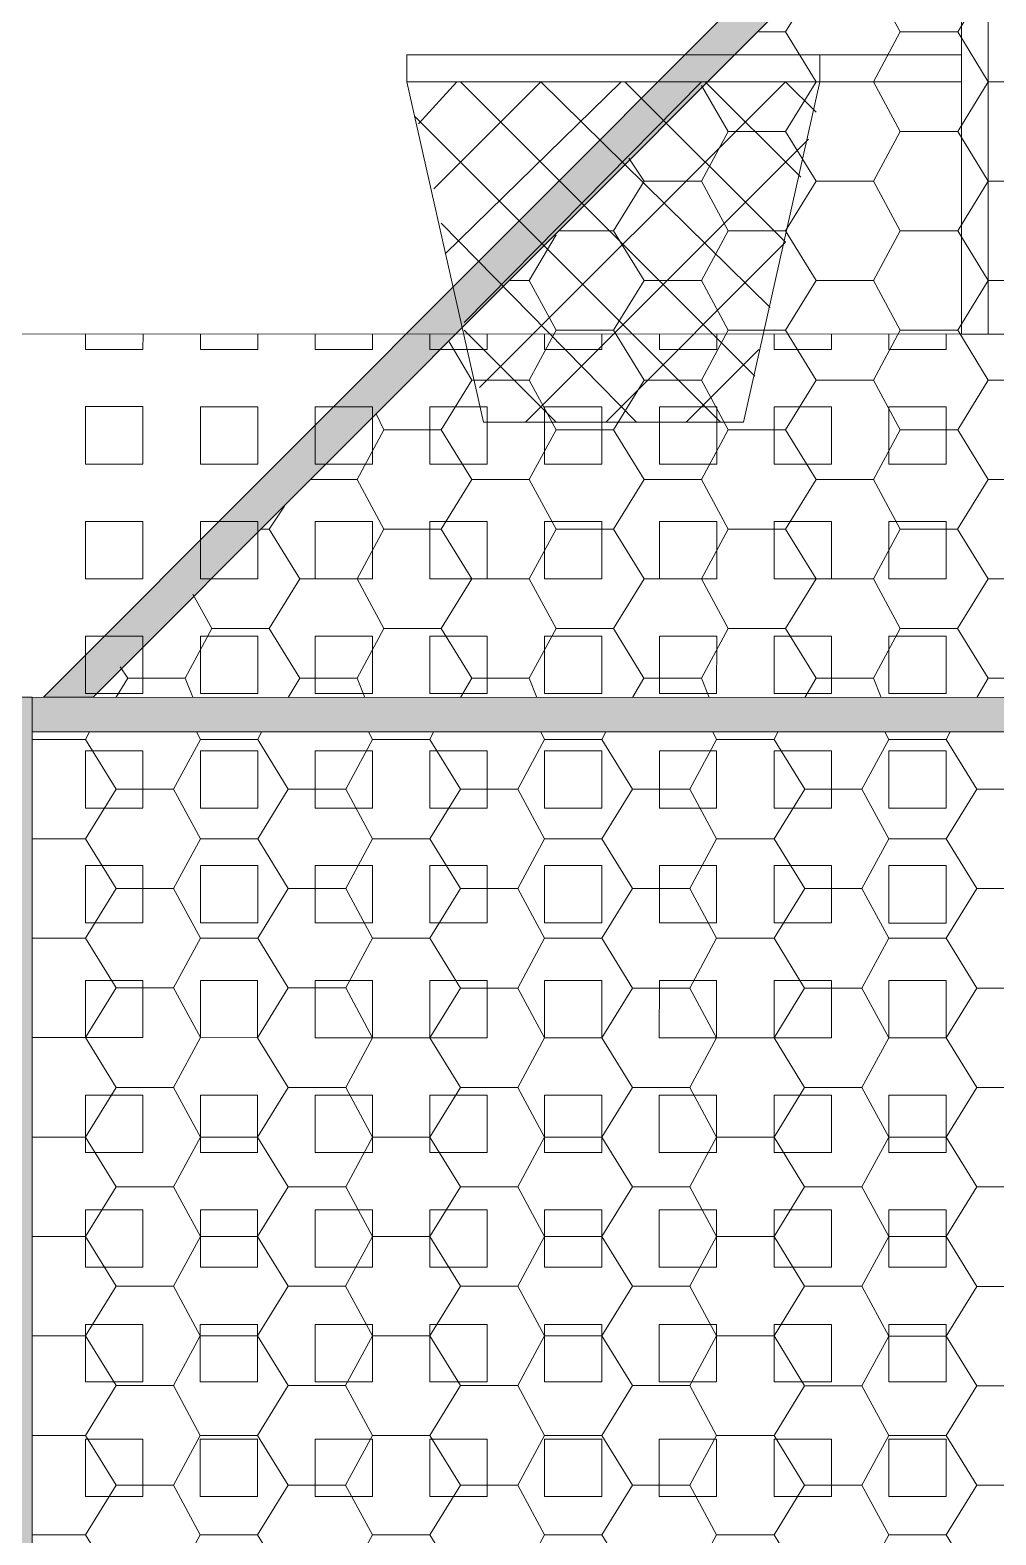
# Model space of a CAD drawing. Extents: x 3377 to 3790, y 1673 to 1846.
# Drawn here: x 3537.315 to 3538.383, y 1763.568 to 1765.233 of the extents above; entities that cross this region are included whole.
import ezdxf

# ---------------------------------------------------------------- set-up
doc = ezdxf.new("R2010")
doc.units = 0
doc.header["$LTSCALE"] = 2
doc.layers.add('PDF7_0', color=7, linetype='Continuous', true_color=0xc6c6c6)
doc.layers.add('PDF7_04-DETALHE', color=7, linetype='Continuous', true_color=0xc6c6c6)
doc.layers.add('PDF7_cor 1', color=7, linetype='Continuous')

msp = doc.modelspace()

# ---------------------------------------------------------------- linework, layer by layer
at = {"layer": 'PDF7_0', "color": 7, "lineweight": 0}
for points in [[(3539.3861, 1766.5554), (3539.3861, 1766.5004), (3537.3845, 1764.4948), (3537.3295, 1764.4948)], [(3537.2787, 1764.4948), (3537.3168, 1764.4948), (3537.3167, 1762.3959), (3537.2786, 1762.396)], [(3537.3167, 1762.3959), (3537.3168, 1764.4948)], [(3539.386, 1764.4946), (3539.386, 1764.4565), (3537.3168, 1764.4567), (3537.3168, 1764.4948)]]:
    msp.add_lwpolyline(points, close=True, dxfattribs=at)
at = {"layer": 'PDF7_0', "lineweight": 0}
for points in [[(3538.1505, 1765.231), (3538.1843, 1765.286)], [(3538.2478, 1765.286), (3538.2774, 1765.231), (3538.3409, 1765.231), (3538.3747, 1765.286)], [(3538.1208, 1765.231), (3538.1505, 1765.231), (3538.1843, 1765.176), (3538.2478, 1765.176), (3538.2774, 1765.231)], [(3538.3409, 1765.231), (3538.3747, 1765.176), (3538.4382, 1765.176), (3538.4678, 1765.231)], [(3538.0574, 1765.1718), (3538.087, 1765.121), (3538.1505, 1765.121), (3538.1843, 1765.176)], [(3538.2478, 1765.176), (3538.2774, 1765.121), (3538.3409, 1765.121), (3538.3747, 1765.176)], [(3537.977, 1765.0914), (3537.9939, 1765.066), (3538.0574, 1765.066), (3538.087, 1765.121)], [(3538.1505, 1765.121), (3538.1843, 1765.066), (3538.2478, 1765.066), (3538.2774, 1765.121)], [(3538.3409, 1765.121), (3538.3747, 1765.0659), (3538.4382, 1765.0659), (3538.4678, 1765.121)], [(3537.96, 1765.011), (3537.9939, 1765.066)], [(3538.0574, 1765.066), (3538.087, 1765.011), (3538.1504, 1765.011), (3538.1843, 1765.066)], [(3538.2478, 1765.066), (3538.2774, 1765.0109), (3538.3409, 1765.0109), (3538.3747, 1765.0659)], [(3537.8669, 1764.956), (3537.8966, 1765.0067)], [(3537.9008, 1765.011), (3537.96, 1765.011), (3537.9939, 1764.956), (3538.0574, 1764.956), (3538.087, 1765.011)], [(3538.1504, 1765.011), (3538.1843, 1764.9559), (3538.2478, 1764.9559), (3538.2774, 1765.0109)], [(3538.3409, 1765.0109), (3538.3747, 1764.9559), (3538.4382, 1764.9559), (3538.4678, 1765.0109)], [(3537.8458, 1764.956), (3537.8669, 1764.956), (3537.8966, 1764.901), (3537.96, 1764.9009), (3537.9939, 1764.956)], [(3538.0574, 1764.956), (3538.087, 1764.9009), (3538.1504, 1764.9009), (3538.1843, 1764.9559)], [(3538.2478, 1764.9559), (3538.2774, 1764.9009), (3538.3409, 1764.9009), (3538.3747, 1764.9559)], [(3537.7781, 1764.8883), (3537.8035, 1764.8459), (3537.8669, 1764.8459), (3537.8966, 1764.901)], [(3537.96, 1764.9009), (3537.9939, 1764.8459), (3538.0573, 1764.8459), (3538.087, 1764.9009)], [(3538.1504, 1764.9009), (3538.1843, 1764.8459), (3538.2478, 1764.8459), (3538.2774, 1764.9009)], [(3538.3409, 1764.9009), (3538.3747, 1764.8459), (3538.4382, 1764.8459), (3538.4678, 1764.9009)], [(3537.6977, 1764.8079), (3537.7061, 1764.7909), (3537.7696, 1764.7909), (3537.8035, 1764.8459)], [(3537.8669, 1764.8459), (3537.8965, 1764.7909), (3537.96, 1764.7909), (3537.9939, 1764.8459)], [(3538.0573, 1764.8459), (3538.087, 1764.7909), (3538.1504, 1764.7909), (3538.1843, 1764.8459)], [(3538.2478, 1764.8459), (3538.2774, 1764.7909), (3538.3409, 1764.7909), (3538.3747, 1764.8459)], [(3537.6765, 1764.7359), (3537.7061, 1764.7909)], [(3537.7696, 1764.7909), (3537.8034, 1764.7359), (3537.8669, 1764.7359), (3537.8965, 1764.7909)], [(3537.96, 1764.7909), (3537.9939, 1764.7359), (3538.0573, 1764.7359), (3538.087, 1764.7909)], [(3538.1504, 1764.7909), (3538.1843, 1764.7359), (3538.2478, 1764.7359), (3538.2774, 1764.7909)], [(3538.3409, 1764.7909), (3538.3747, 1764.7359), (3538.4382, 1764.7359), (3538.4678, 1764.7909)], [(3537.6257, 1764.7359), (3537.6765, 1764.7359), (3537.7061, 1764.6809), (3537.7696, 1764.6809), (3537.8034, 1764.7359)], [(3537.8669, 1764.7359), (3537.8965, 1764.6809), (3537.96, 1764.6809), (3537.9939, 1764.7359)], [(3538.0573, 1764.7359), (3538.087, 1764.6809), (3538.1504, 1764.6809), (3538.1843, 1764.7359)], [(3538.2478, 1764.7359), (3538.2774, 1764.6809), (3538.3408, 1764.6809), (3538.3747, 1764.7359)], [(3537.5792, 1764.6809), (3537.5961, 1764.7063)], [(3537.5707, 1764.6809), (3537.5792, 1764.6809), (3537.613, 1764.6259), (3537.6765, 1764.6259), (3537.7061, 1764.6809)], [(3537.7696, 1764.6809), (3537.8034, 1764.6259), (3537.8669, 1764.6259), (3537.8965, 1764.6809)], [(3537.96, 1764.6809), (3537.9939, 1764.6259), (3538.0573, 1764.6259), (3538.087, 1764.6809)], [(3538.1504, 1764.6809), (3538.1843, 1764.6259), (3538.2477, 1764.6259), (3538.2774, 1764.6809)], [(3538.3408, 1764.6809), (3538.3747, 1764.6259), (3538.4382, 1764.6259), (3538.4678, 1764.6809)], [(3537.4945, 1764.609), (3537.5157, 1764.5709), (3537.5792, 1764.5709), (3537.613, 1764.6259)], [(3537.6765, 1764.6259), (3537.7061, 1764.5709), (3537.7696, 1764.5709), (3537.8034, 1764.6259)], [(3537.8669, 1764.6259), (3537.8965, 1764.5709), (3537.96, 1764.5709), (3537.9939, 1764.6259)], [(3538.0573, 1764.6259), (3538.0869, 1764.5709), (3538.1504, 1764.5709), (3538.1843, 1764.6259)], [(3538.2477, 1764.6259), (3538.2774, 1764.5709), (3538.3408, 1764.5709), (3538.3747, 1764.6259)], [(3537.4861, 1764.5159), (3537.5157, 1764.5709)], [(3537.5792, 1764.5709), (3537.613, 1764.5159), (3537.6765, 1764.5159), (3537.6849, 1764.4947)], [(3537.6765, 1764.5159), (3537.7061, 1764.5709)], [(3537.7696, 1764.5709), (3537.8034, 1764.5159), (3537.8669, 1764.5159), (3537.8754, 1764.4947)], [(3537.8669, 1764.5159), (3537.8965, 1764.5709)], [(3537.96, 1764.5709), (3537.9938, 1764.5159), (3538.0573, 1764.5159), (3538.0658, 1764.4947)], [(3538.0573, 1764.5159), (3538.0869, 1764.5709)], [(3538.1504, 1764.5709), (3538.1843, 1764.5159), (3538.2477, 1764.5159), (3538.2562, 1764.4947)], [(3538.2477, 1764.5159), (3538.2774, 1764.5709)], [(3538.3408, 1764.5709), (3538.3747, 1764.5159), (3538.4382, 1764.5159), (3538.4466, 1764.4947)], [(3537.4141, 1764.5286), (3537.4226, 1764.5159), (3537.4861, 1764.5159), (3537.4945, 1764.4948)], [(3537.4099, 1764.4948), (3537.4226, 1764.5159)], [(3537.6003, 1764.4947), (3537.613, 1764.5159)], [(3537.7907, 1764.4947), (3537.8034, 1764.5159)], [(3537.9812, 1764.4947), (3537.9938, 1764.5159)], [(3538.1716, 1764.4947), (3538.1843, 1764.5159)], [(3538.362, 1764.4947), (3538.3747, 1764.5159)], [(3537.376, 1764.4482), (3537.3803, 1764.4567)], [(3537.4988, 1764.4567), (3537.503, 1764.4482), (3537.5665, 1764.4482), (3537.5707, 1764.4567)], [(3537.6892, 1764.4567), (3537.6934, 1764.4482), (3537.7569, 1764.4482), (3537.7611, 1764.4567)], [(3537.8796, 1764.4566), (3537.8838, 1764.4482), (3537.9473, 1764.4482), (3537.9515, 1764.4566)], [(3538.07, 1764.4566), (3538.0742, 1764.4482), (3538.1377, 1764.4482), (3538.1419, 1764.4566)], [(3538.2604, 1764.4566), (3538.2647, 1764.4482), (3538.3281, 1764.4482), (3538.3324, 1764.4566)], [(3537.3168, 1764.4482), (3537.376, 1764.4482), (3537.4099, 1764.3932), (3537.4734, 1764.3932), (3537.503, 1764.4482)], [(3537.5665, 1764.4482), (3537.6003, 1764.3932), (3537.6638, 1764.3932), (3537.6934, 1764.4482)], [(3537.7569, 1764.4482), (3537.7907, 1764.3932), (3537.8542, 1764.3932), (3537.8838, 1764.4482)], [(3537.9473, 1764.4482), (3537.9811, 1764.3932), (3538.0446, 1764.3932), (3538.0742, 1764.4482)], [(3538.1377, 1764.4482), (3538.1716, 1764.3932), (3538.235, 1764.3932), (3538.2647, 1764.4482)], [(3538.3281, 1764.4482), (3538.362, 1764.3931), (3538.4255, 1764.3931), (3538.4551, 1764.4481)], [(3537.376, 1764.3382), (3537.4099, 1764.3932)], [(3537.4734, 1764.3932), (3537.503, 1764.3382), (3537.5665, 1764.3382), (3537.6003, 1764.3932)], [(3537.6638, 1764.3932), (3537.6934, 1764.3382), (3537.7569, 1764.3382), (3537.7907, 1764.3932)], [(3537.8542, 1764.3932), (3537.8838, 1764.3382), (3537.9473, 1764.3382), (3537.9811, 1764.3932)], [(3538.0446, 1764.3932), (3538.0742, 1764.3382), (3538.1377, 1764.3381), (3538.1716, 1764.3932)], [(3538.235, 1764.3932), (3538.2647, 1764.3381), (3538.3281, 1764.3381), (3538.362, 1764.3931)], [(3537.3168, 1764.3382), (3537.376, 1764.3382), (3537.4099, 1764.2832), (3537.4734, 1764.2832), (3537.503, 1764.3382)], [(3537.5665, 1764.3382), (3537.6003, 1764.2832), (3537.6638, 1764.2832), (3537.6934, 1764.3382)], [(3537.7569, 1764.3382), (3537.7907, 1764.2832), (3537.8542, 1764.2832), (3537.8838, 1764.3382)], [(3537.9473, 1764.3382), (3537.9811, 1764.2831), (3538.0446, 1764.2831), (3538.0742, 1764.3382)], [(3538.1377, 1764.3381), (3538.1716, 1764.2831), (3538.235, 1764.2831), (3538.2647, 1764.3381)], [(3538.3281, 1764.3381), (3538.362, 1764.2831), (3538.4254, 1764.2831), (3538.4551, 1764.3381)], [(3537.376, 1764.2282), (3537.4099, 1764.2832)], [(3537.4734, 1764.2832), (3537.503, 1764.2282), (3537.5665, 1764.2282), (3537.6003, 1764.2832)], [(3537.6638, 1764.2832), (3537.6934, 1764.2282), (3537.7569, 1764.2282), (3537.7907, 1764.2832)], [(3537.8542, 1764.2832), (3537.8838, 1764.2281), (3537.9473, 1764.2281), (3537.9811, 1764.2831)], [(3538.0446, 1764.2831), (3538.0742, 1764.2281), (3538.1377, 1764.2281), (3538.1716, 1764.2831)], [(3538.235, 1764.2831), (3538.2646, 1764.2281), (3538.3281, 1764.2281), (3538.362, 1764.2831)], [(3537.3168, 1764.2282), (3537.376, 1764.2282), (3537.4099, 1764.1732), (3537.4734, 1764.1732), (3537.503, 1764.2282)], [(3537.5665, 1764.2282), (3537.6003, 1764.1732), (3537.6638, 1764.1732), (3537.6934, 1764.2282)], [(3537.7569, 1764.2282), (3537.7907, 1764.1731), (3537.8542, 1764.1731), (3537.8838, 1764.2281)], [(3537.9473, 1764.2281), (3537.9811, 1764.1731), (3538.0446, 1764.1731), (3538.0742, 1764.2281)], [(3538.1377, 1764.2281), (3538.1715, 1764.1731), (3538.235, 1764.1731), (3538.2646, 1764.2281)], [(3538.3281, 1764.2281), (3538.362, 1764.1731), (3538.4254, 1764.1731), (3538.4551, 1764.2281)], [(3537.376, 1764.1182), (3537.4099, 1764.1732)], [(3537.4734, 1764.1732), (3537.503, 1764.1182), (3537.5664, 1764.1181), (3537.6003, 1764.1732)], [(3537.6638, 1764.1732), (3537.6934, 1764.1181), (3537.7569, 1764.1181), (3537.7907, 1764.1731)], [(3537.8542, 1764.1731), (3537.8838, 1764.1181), (3537.9473, 1764.1181), (3537.9811, 1764.1731)], [(3538.0446, 1764.1731), (3538.0742, 1764.1181), (3538.1377, 1764.1181), (3538.1715, 1764.1731)], [(3538.235, 1764.1731), (3538.2646, 1764.1181), (3538.3281, 1764.1181), (3538.362, 1764.1731)], [(3537.3168, 1764.1182), (3537.376, 1764.1182), (3537.4099, 1764.0632), (3537.4733, 1764.0631), (3537.503, 1764.1182)], [(3537.5664, 1764.1181), (3537.6003, 1764.0631), (3537.6638, 1764.0631), (3537.6934, 1764.1181)], [(3537.7569, 1764.1181), (3537.7907, 1764.0631), (3537.8542, 1764.0631), (3537.8838, 1764.1181)], [(3537.9473, 1764.1181), (3537.9811, 1764.0631), (3538.0446, 1764.0631), (3538.0742, 1764.1181)], [(3538.1377, 1764.1181), (3538.1715, 1764.0631), (3538.235, 1764.0631), (3538.2646, 1764.1181)], [(3538.3281, 1764.1181), (3538.362, 1764.0631), (3538.4254, 1764.0631), (3538.4551, 1764.1181)], [(3537.376, 1764.0081), (3537.4099, 1764.0632)], [(3537.4733, 1764.0631), (3537.503, 1764.0081), (3537.5664, 1764.0081), (3537.6003, 1764.0631)], [(3537.6638, 1764.0631), (3537.6934, 1764.0081), (3537.7569, 1764.0081), (3537.7907, 1764.0631)], [(3537.8542, 1764.0631), (3537.8838, 1764.0081), (3537.9473, 1764.0081), (3537.9811, 1764.0631)], [(3538.0446, 1764.0631), (3538.0742, 1764.0081), (3538.1377, 1764.0081), (3538.1715, 1764.0631)], [(3538.235, 1764.0631), (3538.2646, 1764.0081), (3538.3281, 1764.0081), (3538.362, 1764.0631)], [(3537.3168, 1764.0081), (3537.376, 1764.0081), (3537.4099, 1763.9531), (3537.4733, 1763.9531), (3537.503, 1764.0081)], [(3537.5664, 1764.0081), (3537.6003, 1763.9531), (3537.6638, 1763.9531), (3537.6934, 1764.0081)], [(3537.7569, 1764.0081), (3537.7907, 1763.9531), (3537.8542, 1763.9531), (3537.8838, 1764.0081)], [(3537.9473, 1764.0081), (3537.9811, 1763.9531), (3538.0446, 1763.9531), (3538.0742, 1764.0081)], [(3538.1377, 1764.0081), (3538.1715, 1763.9531), (3538.235, 1763.9531), (3538.2646, 1764.0081)], [(3538.3281, 1764.0081), (3538.362, 1763.9531), (3538.4254, 1763.9531), (3538.455, 1764.0081)], [(3537.376, 1763.8981), (3537.4099, 1763.9531)], [(3537.4733, 1763.9531), (3537.503, 1763.8981), (3537.5664, 1763.8981), (3537.6003, 1763.9531)], [(3537.6638, 1763.9531), (3537.6934, 1763.8981), (3537.7568, 1763.8981), (3537.7907, 1763.9531)], [(3537.8542, 1763.9531), (3537.8838, 1763.8981), (3537.9473, 1763.8981), (3537.9811, 1763.9531)], [(3538.0446, 1763.9531), (3538.0742, 1763.8981), (3538.1377, 1763.8981), (3538.1715, 1763.9531)], [(3538.235, 1763.9531), (3538.2646, 1763.8981), (3538.3281, 1763.8981), (3538.362, 1763.9531)], [(3537.3168, 1763.8981), (3537.376, 1763.8981), (3537.4099, 1763.8431), (3537.4733, 1763.8431), (3537.503, 1763.8981)], [(3537.5664, 1763.8981), (3537.6003, 1763.8431), (3537.6637, 1763.8431), (3537.6934, 1763.8981)], [(3537.7568, 1763.8981), (3537.7907, 1763.8431), (3537.8542, 1763.8431), (3537.8838, 1763.8981)], [(3537.9473, 1763.8981), (3537.9811, 1763.8431), (3538.0446, 1763.8431), (3538.0742, 1763.8981)], [(3538.1377, 1763.8981), (3538.1715, 1763.8431), (3538.235, 1763.8431), (3538.2646, 1763.8981)], [(3538.3281, 1763.8981), (3538.3619, 1763.843), (3538.4254, 1763.843), (3538.455, 1763.8981)], [(3537.376, 1763.7881), (3537.4099, 1763.8431)], [(3537.4733, 1763.8431), (3537.5029, 1763.7881), (3537.5664, 1763.7881), (3537.6003, 1763.8431)], [(3537.6637, 1763.8431), (3537.6934, 1763.7881), (3537.7568, 1763.7881), (3537.7907, 1763.8431)], [(3537.8542, 1763.8431), (3537.8838, 1763.7881), (3537.9473, 1763.7881), (3537.9811, 1763.8431)], [(3538.0446, 1763.8431), (3538.0742, 1763.7881), (3538.1377, 1763.7881), (3538.1715, 1763.8431)], [(3538.235, 1763.8431), (3538.2646, 1763.788), (3538.3281, 1763.788), (3538.3619, 1763.843)], [(3537.3168, 1763.7881), (3537.376, 1763.7881), (3537.4099, 1763.7331), (3537.4733, 1763.7331), (3537.5029, 1763.7881)], [(3537.5664, 1763.7881), (3537.6003, 1763.7331), (3537.6637, 1763.7331), (3537.6934, 1763.7881)], [(3537.7568, 1763.7881), (3537.7907, 1763.7331), (3537.8542, 1763.7331), (3537.8838, 1763.7881)], [(3537.9473, 1763.7881), (3537.9811, 1763.7331), (3538.0446, 1763.7331), (3538.0742, 1763.7881)], [(3538.1377, 1763.7881), (3538.1715, 1763.733), (3538.235, 1763.733), (3538.2646, 1763.788)], [(3538.3281, 1763.788), (3538.3619, 1763.733), (3538.4254, 1763.733), (3538.455, 1763.788)], [(3537.376, 1763.6781), (3537.4099, 1763.7331)], [(3537.4733, 1763.7331), (3537.5029, 1763.6781), (3537.5664, 1763.6781), (3537.6003, 1763.7331)], [(3537.6637, 1763.7331), (3537.6934, 1763.6781), (3537.7568, 1763.6781), (3537.7907, 1763.7331)], [(3537.8542, 1763.7331), (3537.8838, 1763.6781), (3537.9472, 1763.678), (3537.9811, 1763.7331)], [(3538.0446, 1763.7331), (3538.0742, 1763.678), (3538.1377, 1763.678), (3538.1715, 1763.733)], [(3538.235, 1763.733), (3538.2646, 1763.678), (3538.3281, 1763.678), (3538.3619, 1763.733)], [(3537.3168, 1763.6781), (3537.376, 1763.6781), (3537.4098, 1763.6231), (3537.4733, 1763.6231), (3537.5029, 1763.6781)], [(3537.5664, 1763.6781), (3537.6003, 1763.6231), (3537.6637, 1763.6231), (3537.6934, 1763.6781)], [(3537.7568, 1763.6781), (3537.7907, 1763.623), (3537.8542, 1763.623), (3537.8838, 1763.6781)], [(3537.9472, 1763.678), (3537.9811, 1763.623), (3538.0446, 1763.623), (3538.0742, 1763.678)], [(3538.1377, 1763.678), (3538.1715, 1763.623), (3538.235, 1763.623), (3538.2646, 1763.678)], [(3538.3281, 1763.678), (3538.3619, 1763.623), (3538.4254, 1763.623), (3538.455, 1763.678)], [(3537.376, 1763.5681), (3537.4098, 1763.6231)], [(3537.4733, 1763.6231), (3537.5029, 1763.5681), (3537.5664, 1763.5681), (3537.6003, 1763.6231)], [(3537.6637, 1763.6231), (3537.6934, 1763.568), (3537.7568, 1763.568), (3537.7907, 1763.623)], [(3537.8542, 1763.623), (3537.8838, 1763.568), (3537.9472, 1763.568), (3537.9811, 1763.623)], [(3538.0446, 1763.623), (3538.0742, 1763.568), (3538.1377, 1763.568), (3538.1715, 1763.623)], [(3538.235, 1763.623), (3538.2646, 1763.568), (3538.3281, 1763.568), (3538.3619, 1763.623)], [(3537.3167, 1763.5681), (3537.376, 1763.5681), (3537.4098, 1763.5131), (3537.4733, 1763.5131), (3537.5029, 1763.5681)], [(3537.5664, 1763.5681), (3537.6003, 1763.513), (3537.6637, 1763.513), (3537.6934, 1763.568)], [(3537.7568, 1763.568), (3537.7907, 1763.513), (3537.8541, 1763.513), (3537.8838, 1763.568)], [(3537.9472, 1763.568), (3537.9811, 1763.513), (3538.0446, 1763.513), (3538.0742, 1763.568)], [(3538.1377, 1763.568), (3538.1715, 1763.513), (3538.235, 1763.513), (3538.2646, 1763.568)], [(3538.3281, 1763.568), (3538.3619, 1763.513), (3538.4254, 1763.513), (3538.455, 1763.568)]]:
    msp.add_lwpolyline(points, dxfattribs=at)
at = {"layer": 'PDF7_0', "color": 9, "true_color": 0xc1c1c1, "transparency": 33554559}
for points in [[(3539.3692, 1766.5384), (3537.3845, 1764.4948), (3537.3295, 1764.4948)], [(3539.4285, 1766.5384), (3539.3692, 1766.5384), (3537.3845, 1764.4948)], [(3537.2787, 1764.4948), (3537.3167, 1762.3959), (3537.2786, 1762.396)], [(3537.3168, 1764.4948), (3537.2787, 1764.4948), (3537.3167, 1762.3959)], [(3539.386, 1764.4946), (3537.3168, 1764.4948), (3539.386, 1764.4565)], [(3537.3168, 1764.4948), (3539.386, 1764.4565), (3537.3168, 1764.4567)]]:
    msp.add_solid(points, dxfattribs=at)
at = {"layer": 'PDF7_04-DETALHE', "lineweight": 0}
for points in [[(3535.4042, 1764.88), (3535.4042, 1764.8969), (3539.276, 1764.8966), (3539.2759, 1763.1956), (3535.4041, 1763.1958), (3539.2759, 1763.1956)], [(3537.3761, 1764.8968), (3537.3761, 1764.8798), (3537.4395, 1764.8798), (3537.4396, 1764.8968)], [(3537.503, 1764.8967), (3537.503, 1764.8798), (3537.5665, 1764.8798), (3537.5665, 1764.8967)], [(3537.63, 1764.8967), (3537.63, 1764.8798), (3537.6934, 1764.8798), (3537.6934, 1764.8967)], [(3537.7569, 1764.8967), (3537.7569, 1764.8798), (3537.8204, 1764.8798), (3537.8204, 1764.8967)], [(3537.8839, 1764.8967), (3537.8839, 1764.8798), (3537.9473, 1764.8798), (3537.9473, 1764.8967)], [(3538.0108, 1764.8967), (3538.0108, 1764.8798), (3538.0743, 1764.8798), (3538.0743, 1764.8967)], [(3538.1377, 1764.8967), (3538.1377, 1764.8798), (3538.2012, 1764.8798), (3538.2012, 1764.8967)], [(3538.2647, 1764.8967), (3538.2647, 1764.8798), (3538.3282, 1764.8798), (3538.3282, 1764.8967)]]:
    msp.add_lwpolyline(points, dxfattribs=at)
for points in [[(3537.4395, 1764.8164), (3537.4395, 1764.7529), (3537.3761, 1764.7529), (3537.3761, 1764.8164)], [(3537.5665, 1764.8163), (3537.5665, 1764.7529), (3537.503, 1764.7529), (3537.503, 1764.8163)], [(3537.6934, 1764.8163), (3537.6934, 1764.7529), (3537.63, 1764.7529), (3537.63, 1764.8163)], [(3537.8204, 1764.8163), (3537.8204, 1764.7529), (3537.7569, 1764.7529), (3537.7569, 1764.8163)], [(3537.9473, 1764.8163), (3537.9473, 1764.7528), (3537.8838, 1764.7529), (3537.8839, 1764.8163)], [(3538.0743, 1764.8163), (3538.0743, 1764.7528), (3538.0108, 1764.7528), (3538.0108, 1764.8163)], [(3538.2012, 1764.8163), (3538.2012, 1764.7528), (3538.1377, 1764.7528), (3538.1377, 1764.8163)], [(3538.3282, 1764.8163), (3538.3282, 1764.7528), (3538.2647, 1764.7528), (3538.2647, 1764.8163)], [(3537.4395, 1764.6894), (3537.4395, 1764.6259), (3537.3761, 1764.6259), (3537.3761, 1764.6894)], [(3537.5665, 1764.6894), (3537.5665, 1764.6259), (3537.503, 1764.6259), (3537.503, 1764.6894)], [(3537.6934, 1764.6894), (3537.6934, 1764.6259), (3537.6299, 1764.6259), (3537.63, 1764.6894)], [(3537.8204, 1764.6894), (3537.8204, 1764.6259), (3537.7569, 1764.6259), (3537.7569, 1764.6894)], [(3537.9473, 1764.6894), (3537.9473, 1764.6259), (3537.8838, 1764.6259), (3537.8838, 1764.6894)], [(3538.0743, 1764.6894), (3538.0743, 1764.6259), (3538.0108, 1764.6259), (3538.0108, 1764.6894)], [(3538.2012, 1764.6894), (3538.2012, 1764.6259), (3538.1377, 1764.6259), (3538.1377, 1764.6894)], [(3538.3281, 1764.6893), (3538.3281, 1764.6259), (3538.2647, 1764.6259), (3538.2647, 1764.6894)], [(3537.4395, 1764.5625), (3537.4395, 1764.499), (3537.3761, 1764.499), (3537.3761, 1764.5625)], [(3537.5665, 1764.5625), (3537.5665, 1764.499), (3537.503, 1764.499), (3537.503, 1764.5625)], [(3537.6934, 1764.5624), (3537.6934, 1764.499), (3537.6299, 1764.499), (3537.6299, 1764.5625)], [(3537.8204, 1764.5624), (3537.8204, 1764.499), (3537.7569, 1764.499), (3537.7569, 1764.5624)], [(3537.9473, 1764.5624), (3537.9473, 1764.499), (3537.8838, 1764.499), (3537.8838, 1764.5624)], [(3538.0743, 1764.5624), (3538.0742, 1764.4989), (3538.0108, 1764.499), (3538.0108, 1764.5624)], [(3538.2012, 1764.5624), (3538.2012, 1764.4989), (3538.1377, 1764.4989), (3538.1377, 1764.5624)], [(3538.3281, 1764.5624), (3538.3281, 1764.4989), (3538.2647, 1764.4989), (3538.2647, 1764.5624)], [(3537.4395, 1764.4355), (3537.4395, 1764.372), (3537.376, 1764.3721), (3537.376, 1764.4355)], [(3537.5665, 1764.4355), (3537.5665, 1764.372), (3537.503, 1764.372), (3537.503, 1764.4355)], [(3537.6934, 1764.4355), (3537.6934, 1764.372), (3537.6299, 1764.372), (3537.6299, 1764.4355)], [(3537.8204, 1764.4355), (3537.8203, 1764.372), (3537.7569, 1764.372), (3537.7569, 1764.4355)], [(3537.9473, 1764.4355), (3537.9473, 1764.372), (3537.8838, 1764.372), (3537.8838, 1764.4355)], [(3538.0742, 1764.4355), (3538.0742, 1764.372), (3538.0108, 1764.372), (3538.0108, 1764.4355)], [(3538.2012, 1764.4355), (3538.2012, 1764.372), (3538.1377, 1764.372), (3538.1377, 1764.4355)], [(3538.3281, 1764.4355), (3538.3281, 1764.372), (3538.2647, 1764.372), (3538.2647, 1764.4355)], [(3537.4395, 1764.3086), (3537.4395, 1764.2451), (3537.376, 1764.2451), (3537.376, 1764.3086)], [(3537.5665, 1764.3086), (3537.5665, 1764.2451), (3537.503, 1764.2451), (3537.503, 1764.3086)], [(3537.6934, 1764.3086), (3537.6934, 1764.2451), (3537.6299, 1764.2451), (3537.6299, 1764.3086)], [(3537.8203, 1764.3085), (3537.8203, 1764.2451), (3537.7569, 1764.2451), (3537.7569, 1764.3086)], [(3537.9473, 1764.3085), (3537.9473, 1764.2451), (3537.8838, 1764.2451), (3537.8838, 1764.3085)], [(3538.0742, 1764.3085), (3538.0742, 1764.2451), (3538.0108, 1764.2451), (3538.0108, 1764.3085)], [(3538.2012, 1764.3085), (3538.2012, 1764.2451), (3538.1377, 1764.2451), (3538.1377, 1764.3085)], [(3538.3281, 1764.3085), (3538.3281, 1764.245), (3538.2646, 1764.245), (3538.2647, 1764.3085)], [(3537.4395, 1764.1816), (3537.4395, 1764.1182), (3537.376, 1764.1182), (3537.376, 1764.1816)], [(3537.5664, 1764.1816), (3537.5664, 1764.1181), (3537.503, 1764.1182), (3537.503, 1764.1816)], [(3537.6934, 1764.1816), (3537.6934, 1764.1181), (3537.6299, 1764.1181), (3537.6299, 1764.1816)], [(3537.8203, 1764.1816), (3537.8203, 1764.1181), (3537.7569, 1764.1181), (3537.7569, 1764.1816)], [(3537.9473, 1764.1816), (3537.9473, 1764.1181), (3537.8838, 1764.1181), (3537.8838, 1764.1816)], [(3538.0742, 1764.1816), (3538.0742, 1764.1181), (3538.0107, 1764.1181), (3538.0108, 1764.1816)], [(3538.2012, 1764.1816), (3538.2012, 1764.1181), (3538.1377, 1764.1181), (3538.1377, 1764.1816)], [(3538.3281, 1764.1816), (3538.3281, 1764.1181), (3538.2646, 1764.1181), (3538.2646, 1764.1816)], [(3537.4395, 1764.0547), (3537.4395, 1763.9912), (3537.376, 1763.9912), (3537.376, 1764.0547)], [(3537.5664, 1764.0547), (3537.5664, 1763.9912), (3537.503, 1763.9912), (3537.503, 1764.0547)], [(3537.6934, 1764.0547), (3537.6934, 1763.9912), (3537.6299, 1763.9912), (3537.6299, 1764.0547)], [(3537.8203, 1764.0547), (3537.8203, 1763.9912), (3537.7569, 1763.9912), (3537.7569, 1764.0547)], [(3537.9473, 1764.0547), (3537.9473, 1763.9912), (3537.8838, 1763.9912), (3537.8838, 1764.0547)], [(3538.0742, 1764.0546), (3538.0742, 1763.9912), (3538.0107, 1763.9912), (3538.0107, 1764.0546)], [(3538.2012, 1764.0546), (3538.2012, 1763.9912), (3538.1377, 1763.9912), (3538.1377, 1764.0546)], [(3538.3281, 1764.0546), (3538.3281, 1763.9912), (3538.2646, 1763.9912), (3538.2646, 1764.0546)], [(3537.4395, 1763.9277), (3537.4395, 1763.8643), (3537.376, 1763.8643), (3537.376, 1763.9277)], [(3537.5664, 1763.9277), (3537.5664, 1763.8643), (3537.503, 1763.8643), (3537.503, 1763.9277)], [(3537.6934, 1763.9277), (3537.6934, 1763.8643), (3537.6299, 1763.8643), (3537.6299, 1763.9277)], [(3537.8203, 1763.9277), (3537.8203, 1763.8642), (3537.7568, 1763.8642), (3537.7568, 1763.9277)], [(3537.9473, 1763.9277), (3537.9473, 1763.8642), (3537.8838, 1763.8642), (3537.8838, 1763.9277)], [(3538.0742, 1763.9277), (3538.0742, 1763.8642), (3538.0107, 1763.8642), (3538.0107, 1763.9277)], [(3538.2012, 1763.9277), (3538.2011, 1763.8642), (3538.1377, 1763.8642), (3538.1377, 1763.9277)], [(3538.3281, 1763.9277), (3538.3281, 1763.8642), (3538.2646, 1763.8642), (3538.2646, 1763.9277)], [(3537.4395, 1763.8008), (3537.4395, 1763.7373), (3537.376, 1763.7373), (3537.376, 1763.8008)], [(3537.5664, 1763.8008), (3537.5664, 1763.7373), (3537.5029, 1763.7373), (3537.5029, 1763.8008)], [(3537.6934, 1763.8008), (3537.6934, 1763.7373), (3537.6299, 1763.7373), (3537.6299, 1763.8008)], [(3537.8203, 1763.8008), (3537.8203, 1763.7373), (3537.7568, 1763.7373), (3537.7568, 1763.8008)], [(3537.9473, 1763.8008), (3537.9473, 1763.7373), (3537.8838, 1763.7373), (3537.8838, 1763.8008)], [(3538.0742, 1763.8008), (3538.0742, 1763.7373), (3538.0107, 1763.7373), (3538.0107, 1763.8008)], [(3538.2011, 1763.8007), (3538.2011, 1763.7373), (3538.1377, 1763.7373), (3538.1377, 1763.8007)], [(3538.3281, 1763.8007), (3538.3281, 1763.7373), (3538.2646, 1763.7373), (3538.2646, 1763.8007)], [(3537.4395, 1763.6739), (3537.4395, 1763.6104), (3537.376, 1763.6104), (3537.376, 1763.6739)], [(3537.5664, 1763.6738), (3537.5664, 1763.6104), (3537.5029, 1763.6104), (3537.5029, 1763.6738)], [(3537.6934, 1763.6738), (3537.6934, 1763.6104), (3537.6299, 1763.6104), (3537.6299, 1763.6738)], [(3537.8203, 1763.6738), (3537.8203, 1763.6104), (3537.7568, 1763.6104), (3537.7568, 1763.6738)], [(3537.9472, 1763.6738), (3537.9472, 1763.6103), (3537.8838, 1763.6103), (3537.8838, 1763.6738)], [(3538.0742, 1763.6738), (3538.0742, 1763.6103), (3538.0107, 1763.6103), (3538.0107, 1763.6738)], [(3538.2011, 1763.6738), (3538.2011, 1763.6103), (3538.1377, 1763.6103), (3538.1377, 1763.6738)], [(3538.3281, 1763.6738), (3538.3281, 1763.6103), (3538.2646, 1763.6103), (3538.2646, 1763.6738)]]:
    msp.add_lwpolyline(points, close=True, dxfattribs=at)
at = {"layer": 'PDF7_cor 1', "lineweight": 0}
msp.add_lwpolyline([(3538.3959, 1765.6964), (3538.3959, 1764.8967), (3538.3451, 1764.8967), (3538.3451, 1765.6964)], close=True, dxfattribs=at)
for points in [[(3538.3747, 1764.8967), (3538.3748, 1765.6964)], [(3538.3451, 1765.176), (3537.7315, 1765.176), (3537.7315, 1765.2056), (3538.3451, 1765.2056)], [(3537.7315, 1765.176), (3537.8161, 1764.7994), (3538.1039, 1764.7994), (3538.1885, 1765.176), (3538.1885, 1765.2056)], [(3537.7442, 1765.1295), (3537.7866, 1765.176)], [(3537.7612, 1765.0575), (3537.8796, 1765.176), (3538.1335, 1764.9263)], [(3537.7738, 1764.9856), (3537.9685, 1765.176)], [(3538.1166, 1764.8502), (3537.7908, 1765.176)], [(3537.795, 1764.9094), (3538.0574, 1765.176)], [(3537.8119, 1764.8375), (3538.1505, 1765.176), (3538.1843, 1765.1421)], [(3537.9516, 1764.7994), (3538.1504, 1764.9983), (3537.9727, 1765.176)], [(3538.1674, 1765.0702), (3538.0616, 1765.176)], [(3538.0785, 1764.7994), (3537.74, 1765.1379)], [(3537.8627, 1764.7994), (3538.1758, 1765.1125)], [(3537.9854, 1764.7994), (3537.7696, 1765.0194)], [(3537.8965, 1764.7994), (3537.795, 1764.901)], [(3538.0404, 1764.7994), (3538.1208, 1764.8798)]]:
    msp.add_lwpolyline(points, dxfattribs=at)

doc.saveas('drawing.dxf')
